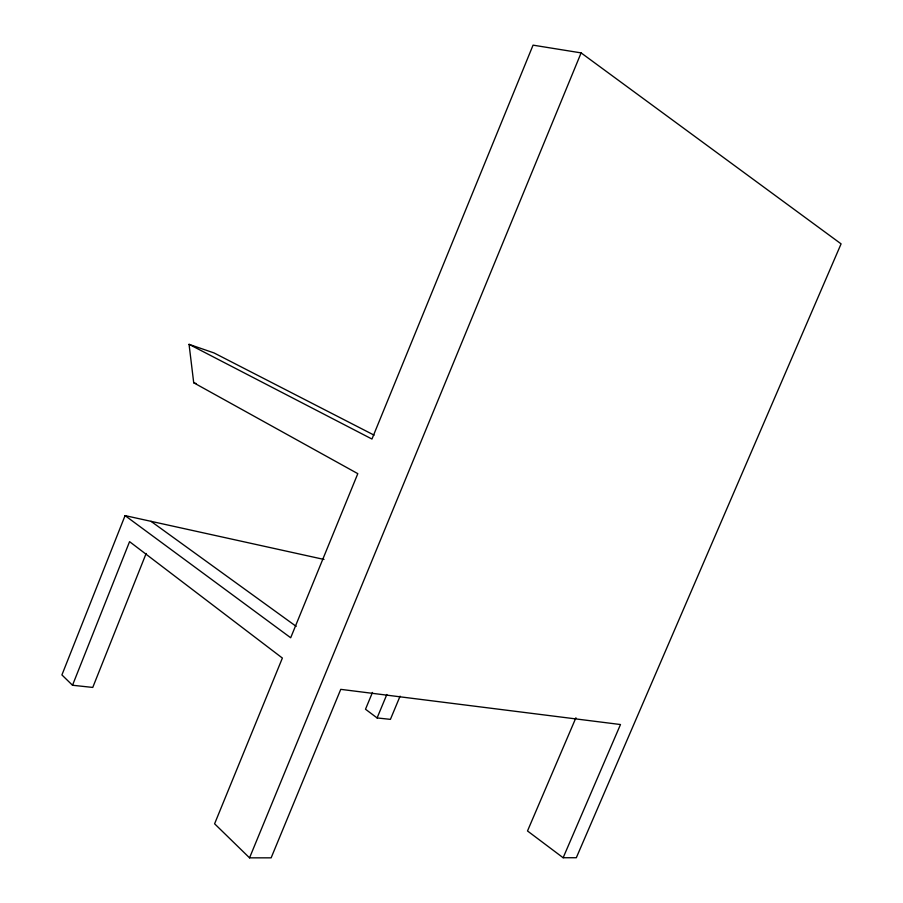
<?xml version="1.0" encoding="UTF-8"?>
<svg xmlns="http://www.w3.org/2000/svg" width="903" height="903" viewBox="0 0 903 903"><rect width="100%" height="100%" fill="white"/><g stroke="black" fill="none" stroke-linecap="round" stroke-linejoin="round"><path stroke-width="1.35" d="M324.019 559.442L125.077 515.613L61.912 674.925L72.511 685.253L92.761 687.431L146.151 553.471M72.511 685.253L129.569 541.653L282.379 658.061L214.598 823.784L249.544 857.85L271.137 857.839L340.758 689.35L620.485 724.533L563.133 857.737L527.499 830.963L575.922 717.772M249.544 857.85L581.114 52.893L533.063 45.15L371.957 439.039L189.054 344.336L193.716 382.77L357.802 473.657L290.687 637.755L125.077 515.613M372.465 692.454L365.501 709.227L377.093 717.941L390.412 719.364L400.085 696.168M377.093 717.941L386.845 694.486M563.133 857.737L576.317 857.726L841.088 243.866L581.114 52.893M193.716 382.77L196.38 383.617M189.054 344.336L214.079 352.96L374.102 435.144M151.004 521.324L296.173 626.355"/></g></svg>
